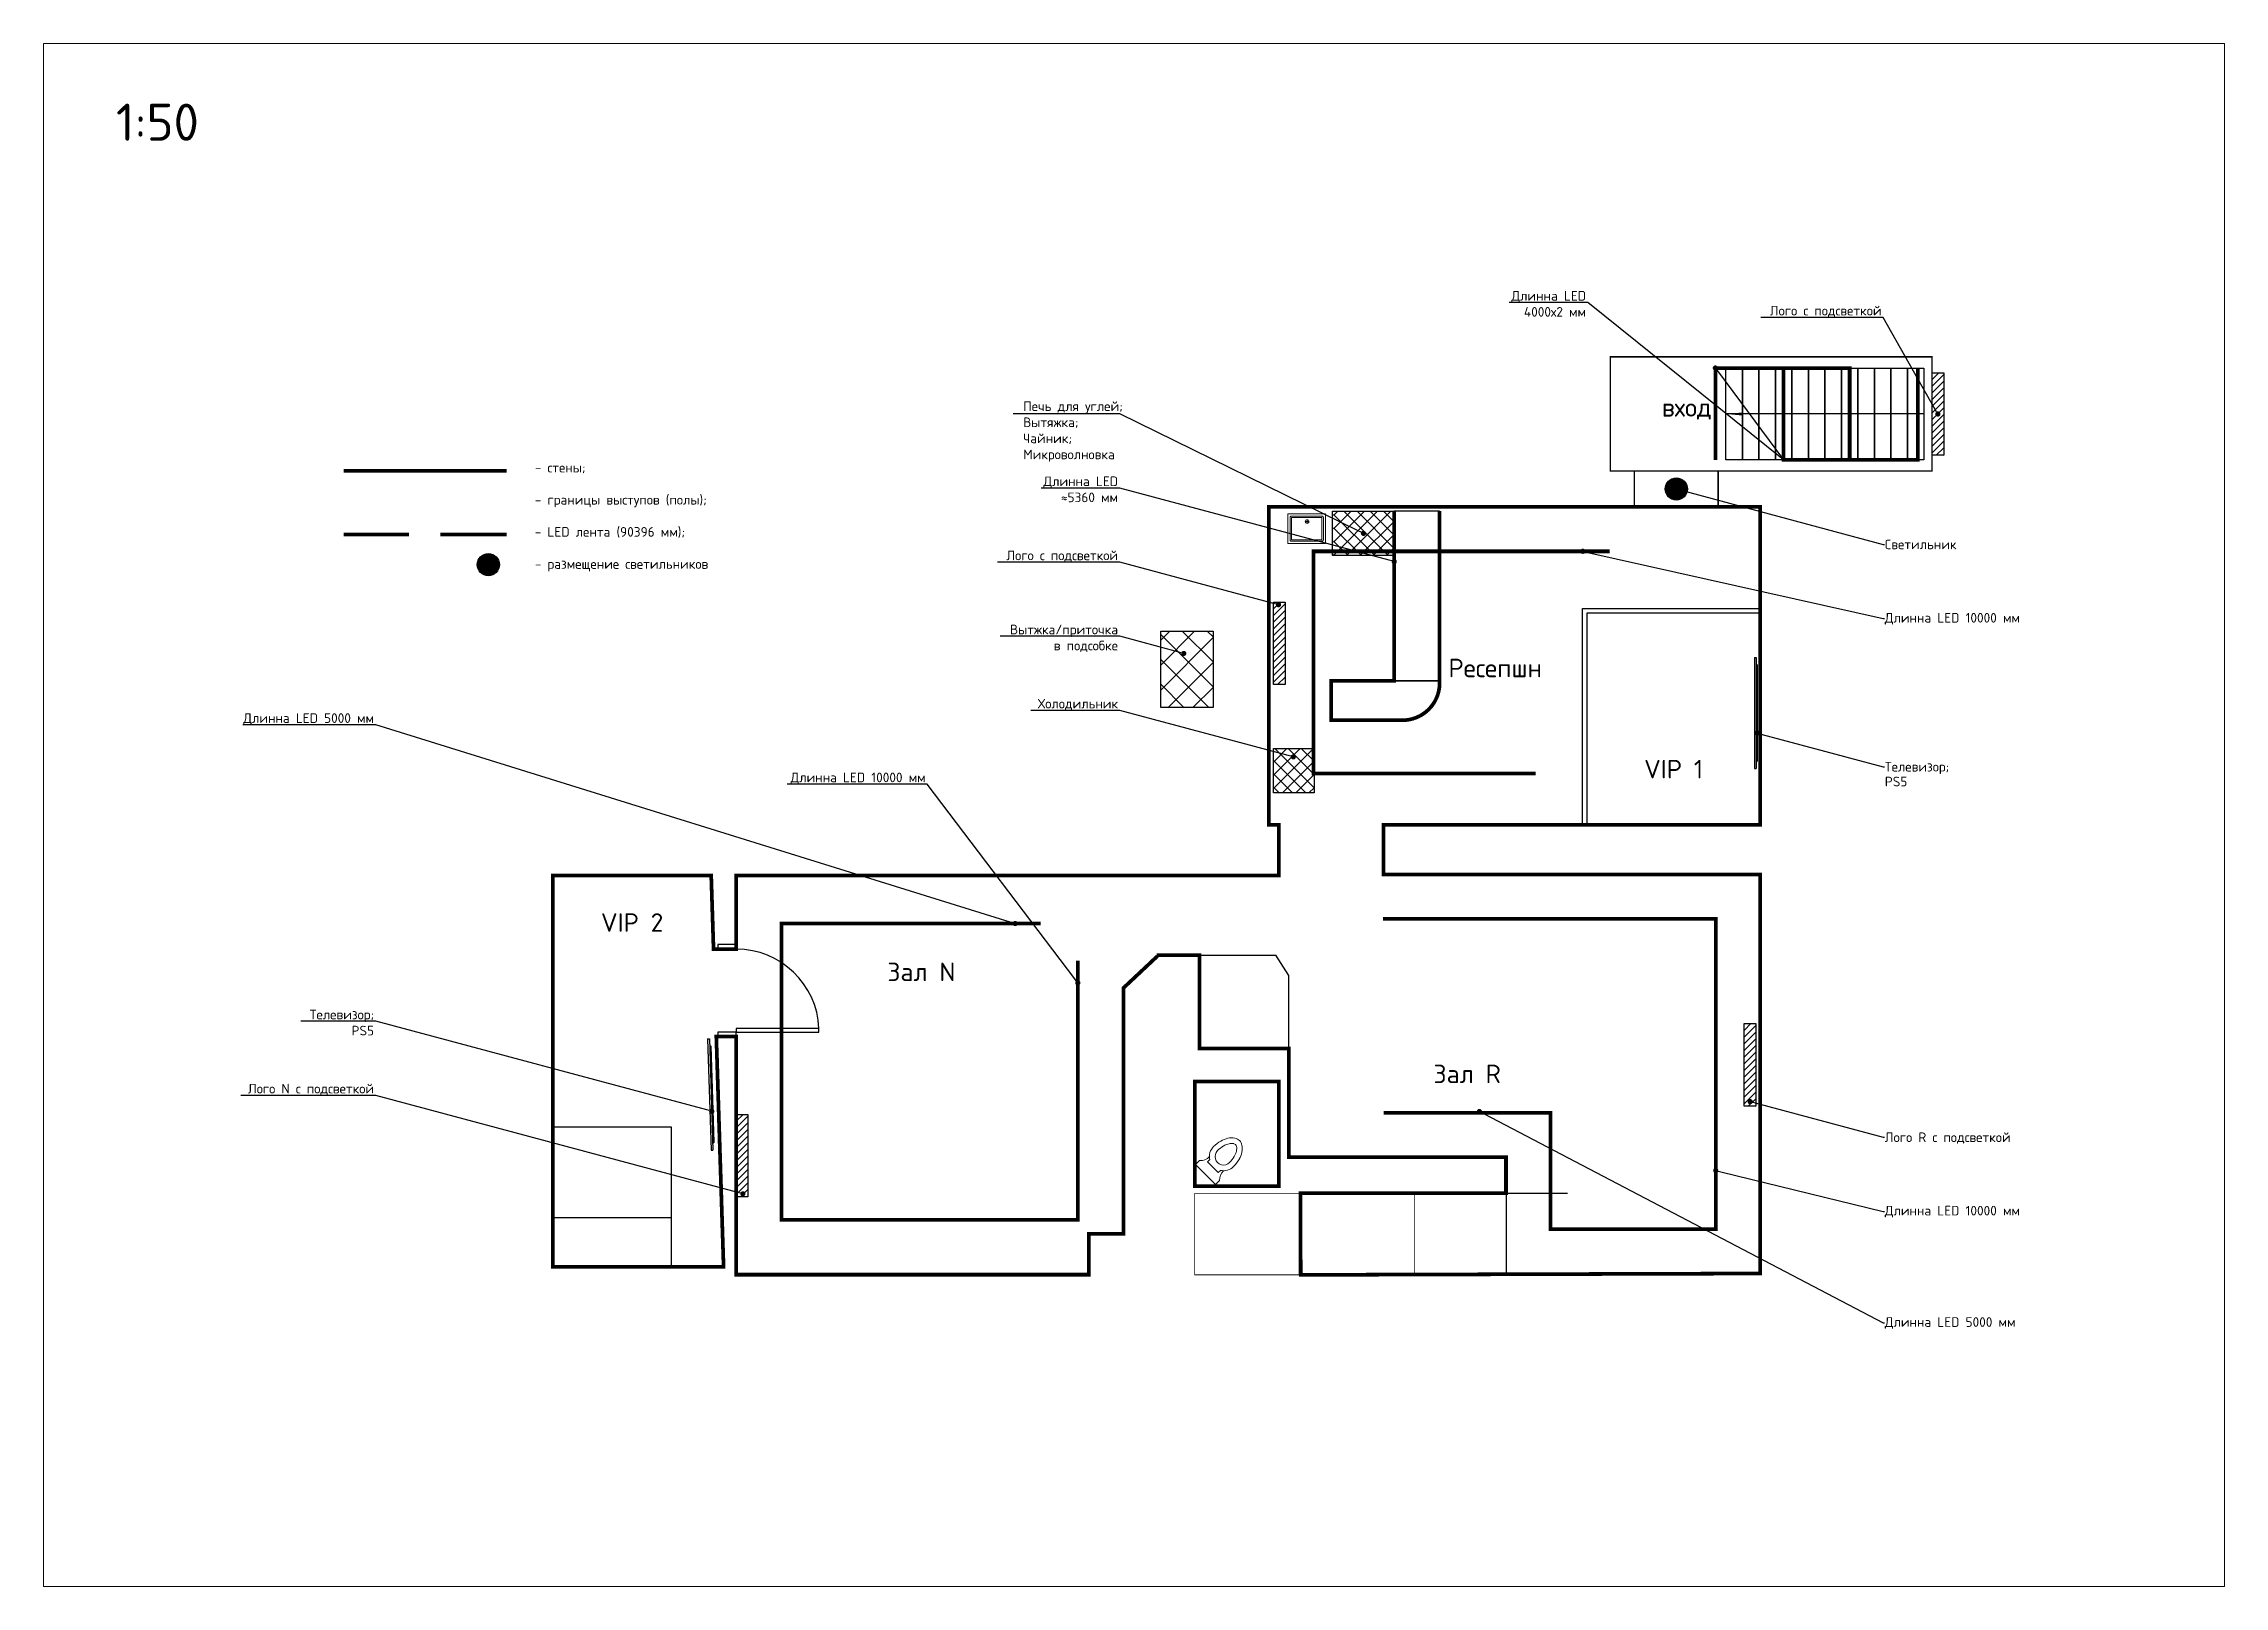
# Paper-space layout 'Свет' of a CAD drawing. Header units: metres, sheet in millimetres. Extents: x 0 to 588, y 0 to 416.
# The model-space entities are those that its viewports show. They can reach past a viewport. Long polylines and large blocks are cut down to what shows.
import ezdxf
from ezdxf import colors
from ezdxf.entities.mleader import LeaderData, LeaderLine
from ezdxf.math import Vec2, Vec3

# ---------------------------------------------------------------- set-up
doc = ezdxf.new("R2010")
doc.units = ezdxf.units.M
doc.linetypes.add('HIDDEN', pattern=[0.375, 0.25, -0.125])
doc.layers.add('RV_Свет', color=7, linetype='Continuous')
doc.layers.add('Стены', color=252, linetype='Continuous')
doc.layers.add('WC', color=170, linetype='Continuous', lineweight=9)
doc.styles.add('Роман', font='isocpeur.ttf', dxfattribs={"height": 100})
pattern_1 = [(45, (-110096.05, 21652.62), (-89.80256, 89.80256), []), (135, (-110096.05, 21652.62), (-89.80256, -89.80256), [])]

# ---------------------------------------------------------------- blocks, each defined once
blk = doc.blocks.new('K100')
at = {"color": 0}
for p, q in [((-9, 90), (-9, 0)), ((-5, 90), (-9, 90)), ((-5, 0), (-5, 90)), ((-9, 0), (-5, 0))]:
    blk.add_line(p, q, dxfattribs=at)
for points in [[(-95, -20), (-95, 0), (-100, 0), (-100, -20)], [(0, -20), (0, 0), (-5, 0), (-5, -20)]]:
    blk.add_lwpolyline(points, close=True, dxfattribs=at)
blk.add_arc((-5, 0), 90.1, 92.5448, 180, dxfattribs=at)
blk = doc.blocks.new('Экран')
at = {"color": 0}
for p, q in [((-39, 750), (-14, 750)), ((-39, 750), (-39, -750)), ((-14, 750), (-14, -750)), ((-14, 664), (0, 651)), ((0, 651), (0, -651)), ((-39, -750), (-14, -750)), ((-14, -664), (0, -651))]:
    blk.add_line(p, q, dxfattribs=at)
blk = doc.blocks.new('UniTAZZ_1')
for p, q in [((-190, -76), (-190, 0)), ((190, 0), (-190, 0)), ((190, 0), (190, -76)), ((-102, -140), (-102, -182)), ((-102, -140), (102, -140)), ((102, -140), (102, -182))]:
    blk.add_line(p, q)
at = {"extrusion": (0, 0, -1)}
for centre, major_axis, start_param, end_param in [((-307, -203), (122, 122), -0.043451, 0.814408), ((0, -343), (-135, 135), 5.497787, 6.506047), ((0, -343), (-80.8, 80.8), 5.497787, 8.63938), ((0, -343), (135, 135), -0.222862, 0.785398), ((307, -203), (-122, 122), 5.468777, 6.326636), ((296, -343), (344, 344), 3.673669, 3.92699), ((150, -381), (-237, 237), 4.939188, 5.244466), ((58, -438), (160, 160), 2.941475, 3.368391), ((296, -343), (-290, 290), 5.244466, 5.497787), ((150, -381), (183, 183), 3.368391, 3.673669), ((58, -438), (107, 107), 2.941475, 3.368391), ((0, -525), (-32.7, 32.7), 3.926991, 4.51227), ((0, -525), (32.7, 32.7), 1.770915, 2.356194), ((-58, -438), (-107, 107), 2.914794, 3.34171), ((-58, -438), (-160, 160), 2.914794, 3.34171), ((-150, -381), (-183, 183), 2.609516, 2.914794), ((-296, -343), (290, 290), 0.785399, 1.038719), ((-150, -381), (237, 237), 1.03872, 1.343998), ((-296, -343), (344, 344), 0.785399, 1.03872), ((0, -525), (-86.5, 86.5), 3.926992, 4.512271), ((0, -525), (86.5, 86.5), 1.770915, 2.356194)]:
    blk.add_ellipse(centre, major_axis=major_axis, ratio=1, start_param=start_param, end_param=end_param, dxfattribs=at)
blk = doc.blocks.new('Mojka_2')
for p, q in [((175, -105), (225, -105)), ((200, -80), (200, -130))]:
    blk.add_line(p, q)
for points in [[(450, 0), (450, -400), (-60, -400), (-60, 0)], [(400, -50), (400, -350), (-10, -350), (-10, -50)]]:
    blk.add_lwpolyline(points, close=True)
blk.add_lwpolyline([(400, -370), (-10, -370, -0.414214), (-30, -350), (-30, -50, -0.414214), (-10, -30), (400, -30, -0.414214), (420, -50), (420, -350, -0.414214)], format="xyb", close=True)
blk.add_circle((200, -105), 25)
blk = doc.blocks.new('_Dot')
at = {"color": 0, "linetype": 'ByBlock', "lineweight": -2}
blk.add_line((-0.5, 0), (-1, 0), dxfattribs=at)
at = {"color": 0, "linetype": 'ByBlock', "const_width": 0.5}
blk.add_lwpolyline([(-0.25, 0, 1), (0.25, 0, 1)], format="xyb", close=True, dxfattribs=at)

msp = doc.modelspace()

# ---------------------------------------------------------------- hatches: boundary and pattern name
at = {"true_color": 0x93278f}
h = msp.add_hatch(dxfattribs=at)
h.set_pattern_fill('ANSI31', color=217, scale=20)
h.set_pattern_definition([(45, (-101208.67, 24746.73), (-44.90128, 44.90128), [])])
h.paths.add_polyline_path([(21159.9602, 14951.306), (21001.8823, 14951.306), (21001.8823, 13837.2786), (21159.9602, 13837.2786)])
at = {"true_color": 0xfecc66}
h = msp.add_hatch(color=31, dxfattribs=at)
h.dxf.hatch_style = 1
h.paths.add_polyline_path([(17400.8034, 13382.6209, 1), (17700.8034, 13382.6209, 1)])
h = msp.add_hatch()
h.set_pattern_fill('ANSI37', color=256, scale=40)
h.set_pattern_definition(pattern_1)
h.paths.add_polyline_path([(13745.4443, 13081.153), (12926.6736, 13081.153), (12926.6736, 12483.0116), (13745.4443, 12483.0116)])
h.paths.add_polyline_path([(13345.3066, 12775.2242, -1), (13314.0919, 12791.0558, -1)], flags=16)
at = {"true_color": 0x93278f}
h = msp.add_hatch(dxfattribs=at)
h.set_pattern_fill('ANSI31', color=217, scale=20)
h.set_pattern_definition([(45, (-110096.046, 21652.62), (-44.90128, 44.90128), [])])
h.paths.add_polyline_path([(12272.5832, 11857.1976), (12114.5054, 11857.1976), (12114.5054, 10743.1702), (12272.5832, 10743.1702)])
h = msp.add_hatch()
h.set_pattern_fill('ANSI37', color=256, scale=75)
h.set_pattern_definition([(45, (-110096.05, 21652.62), (-168.3798, 168.3798), []), (135, (-110096.05, 21652.62), (-168.3798, -168.3798), [])])
h.paths.add_polyline_path([(11302.2268, 11465.0763), (10594.0203, 11465.0763), (10594.0203, 10432.307), (11302.2268, 10432.307)])
h = msp.add_hatch()
h.set_pattern_fill('ANSI37', color=256, scale=40)
h.set_pattern_definition(pattern_1)
h.paths.add_polyline_path([(12663.6305, 9881.2524), (12114.5054, 9881.2524), (12114.5054, 9280.9956), (12663.6305, 9280.9956)])
h.paths.add_polyline_path([(12372.3401, 9586.2648, -1), (12405.7958, 9575.9831, -1)], flags=16)
h = msp.add_hatch(dxfattribs=at)
h.set_pattern_fill('ANSI31', color=217, scale=20)
h.set_pattern_definition([(45, (-103745.123, 15963.59), (-44.90128, 44.90128), [])])
h.paths.add_polyline_path([(18623.5054, 6168.1667), (18465.4276, 6168.1667), (18465.4276, 5054.1394), (18623.5054, 5054.1394)])
h = msp.add_hatch(dxfattribs=at)
h.set_pattern_fill('ANSI31', color=217, scale=20)
h.set_pattern_definition([(45, (-117344.046, 14739.01), (-44.90128, 44.90128), [])])
h.paths.add_polyline_path([(5024.5832, 4943.5891), (4866.5054, 4943.5891), (4866.5054, 3829.5617), (5024.5832, 3829.5617)])

# ---------------------------------------------------------------- linework, layer by layer
at = {"color": 254, "linetype": 'HIDDEN', "ltscale": 500, "const_width": 20}
for points in [[(16661.8989, 13624.0888), (21001.8823, 13624.0888), (21001.8823, 15164.4958), (16661.8989, 15164.4958)], [(16985.8487, 13624.0888), (18115.758, 13624.0888), (18115.758, 13141.153), (16985.8487, 13141.153)]]:
    msp.add_lwpolyline(points, close=True, dxfattribs=at)
at = {"color": 254}
for points in [[(18219.5968, 15014.4958), (18442.4206, 15014.4958), (18442.4206, 13774.0888), (18219.5968, 13774.0888)], [(18442.4206, 15014.4958), (18665.2443, 15014.4958), (18665.2443, 13774.0888), (18442.4206, 13774.0888)], [(18665.2443, 15014.4958), (18888.0681, 15014.4958), (18888.0681, 13774.0888), (18665.2443, 13774.0888)], [(18888.0681, 15014.4958), (19110.8918, 15014.4958), (19110.8918, 13774.0888), (18888.0681, 13774.0888)], [(19110.8918, 15014.4958), (19333.7156, 15014.4958), (19333.7156, 13774.0888), (19110.8918, 13774.0888)], [(19333.7156, 15014.4958), (19556.5393, 15014.4958), (19556.5393, 13774.0888), (19333.7156, 13774.0888)], [(19556.5393, 15014.4958), (19779.3631, 15014.4958), (19779.3631, 13774.0888), (19556.5393, 13774.0888)], [(19779.3631, 15014.4958), (20002.1868, 15014.4958), (20002.1868, 13774.0888), (19779.3631, 13774.0888)], [(20002.1868, 15014.4958), (20225.0106, 15014.4958), (20225.0106, 13774.0888), (20002.1868, 13774.0888)], [(20225.0106, 15014.4958), (20447.8343, 15014.4958), (20447.8343, 13774.0888), (20225.0106, 13774.0888)], [(20447.8343, 15014.4958), (20670.6581, 15014.4958), (20670.6581, 13774.0888), (20447.8343, 13774.0888)], [(20670.6581, 15014.4958), (20893.4818, 15014.4958), (20893.4818, 13774.0888), (20670.6581, 13774.0888)]]:
    msp.add_lwpolyline(points, close=True, dxfattribs=at)
for points in [[(21001.8823, 14951.306), (21159.9602, 14951.306), (21159.9602, 13837.2786), (21001.8823, 13837.2786)], [(12913.9543, 13083.2684), (13745.4443, 13083.2684), (13745.4443, 12483.0116), (12913.9543, 12483.0116)], [(14356.9865, 13083.2684), (13745.4443, 13083.2684), (13745.4443, 10793.625), (14356.9865, 10793.625)], [(12114.5054, 11857.1976), (12272.5832, 11857.1976), (12272.5832, 10743.1702), (12114.5054, 10743.1702)], [(11302.2268, 10432.307), (10594.0203, 10432.307), (10594.0203, 11465.0763), (11302.2268, 11465.0763)], [(12114.5054, 9881.2524), (12663.6305, 9881.2524), (12663.6305, 9280.9956), (12114.5054, 9280.9956)], [(18465.4276, 6168.1667), (18623.5054, 6168.1667), (18623.5054, 5054.1394), (18465.4276, 5054.1394)], [(4866.5054, 4943.5891), (5024.5832, 4943.5891), (5024.5832, 3829.5617), (4866.5054, 3829.5617)]]:
    msp.add_lwpolyline(points, close=True)
at = {"flags": 128}
msp.add_lwpolyline([(18219.5968, 14394.2923, 0, 40, 0), (18442.4206, 14394.2923, 0, 0, 0)], format="xyseb", dxfattribs=at)
for points in [[(20893.4818, 14394.2923), (18219.5968, 14394.2923)], [(17550.8034, 13382.6209), (17580.8034, 13382.6209)], [(11117.5054, 7093.153), (12147.7408, 7093.153)], [(12323.5054, 6818.5913), (12147.7408, 7093.153)], [(12323.5054, 5833.153), (12323.5054, 6818.5913)]]:
    msp.add_lwpolyline(points, dxfattribs=at)
msp.add_lwpolyline([(14356.9865, 10793.625), (12895.7617, 10793.625), (12895.7617, 10261.6441), (13856.9865, 10261.6441, 0.4142135624), (14356.9865, 10761.6441)], format="xyb", close=True)
at = {"color": 252, "true_color": 0x939598, "flags": 128}
for points in [[(3993.4112, 2887.4423), (3993.4112, 4769.4423), (2393.4112, 4769.4423)], [(15253.5054, 3879.153), (15256.2004, 2777.6102)], [(15253.5054, 3879.153), (16082.5054, 3879.153)], [(2393.4112, 3552.4423), (3993.4112, 3552.4423)]]:
    msp.add_lwpolyline(points, dxfattribs=at)
msp.add_circle((17550.8034, 13382.6209), 150)
at = {"layer": 'RV_Свет', "color": 30, "true_color": 0xf26722, "const_width": 50, "flags": 128}
for points in [[(18078.3561, 13774.0888), (18078.3561, 15014.4958), (19890.775, 15014.4958), (19890.775, 13774.0888)], [(20811.8989, 15014.4958), (20811.8989, 13774.0888), (18999.48, 13774.0888), (18999.48, 15014.4958)], [(8976.0054, 7518.4423), (5476.0054, 7518.4423), (5476.0054, 3518.4423), (9476.0054, 3518.4423), (9476.0054, 7018.4423)]]:
    msp.add_lwpolyline(points, dxfattribs=at)
msp.add_lwpolyline([(14356.9865, 13083.2684), (14356.9865, 10793.625, -0.4316473677), (13856.9865, 10261.6441), (12895.7617, 10261.6441), (12895.7617, 10793.625), (13745.4443, 10793.625), (13745.4443, 13083.2684)], format="xyb", dxfattribs=at)
at = {"layer": 'RV_Свет', "color": 60, "const_width": 50, "flags": 128}
for points in [[(16654.5054, 12541.153), (12654.5054, 12541.153), (12654.5054, 9541.153), (15654.5054, 9541.153)], [(8976.0054, 7518.4423), (5476.0054, 7518.4423), (5476.0054, 6018.4423)], [(13602.7259, 4965.153), (15853.5054, 4965.153), (15853.5054, 3392.7921), (17033.7705, 3392.7921)]]:
    msp.add_lwpolyline(points, dxfattribs=at)
at = {"layer": 'RV_Свет', "color": 62, "const_width": 50, "flags": 128}
for points in [[(13592.0661, 7582.153), (18083.5054, 7581.4349), (18083.7705, 3392.7921), (17033.7705, 3392.7921)], [(5476.0054, 6018.4423), (5476.0054, 3518.4423), (7976.0054, 3518.4423), (9476.0054, 3518.4423), (9476.0054, 7018.4423)]]:
    msp.add_lwpolyline(points, dxfattribs=at)
at = {"layer": 'Стены', "color": 250, "flags": 128}
msp.add_lwpolyline([(10539.5054, 7093.153, 50, 50, 0), (11117.5054, 7093.153, 50, 50, 0), (11117.5054, 5833.153, 50, 50, 0), (12323.5054, 5833.153, 50, 50, 0), (12323.5054, 4365.153, 50, 50, 0), (15253.5054, 4365.153, 50, 50, 0), (15253.5054, 3879.153, 50, 50, 0), (12480.5054, 3879.153, 50, 50, 0), (12483.2004, 2777.6102, 50, 50, 0), (18683.5054, 2796.153, 50, 50, 0), (18683.5054, 8182.153, 50, 50, 0), (13601.5054, 8182.153, 50, 50, 0), (13601.5054, 8852.153, 50, 50, 0), (18683.5054, 8852.153, 50, 50, 0), (18683.5054, 13141.153, 50, 50, 0), (12054.5054, 13141.153, 50, 50, 0), (12054.5054, 8852.153, 50, 50, 0), (12186.5054, 8852.153, 50, 50, 0), (12186.5054, 8166.4423, 50, 50, 0), (4866.5054, 8166.4423, 50, 50, 0), (4866.5054, 7172.9693, 50, 50, 0), (4560.8395, 7172.9693, 50, 50, 0), (4529.4112, 8166.4423, 50, 50, 0), (2393.4112, 8166.4423, 50, 50, 0), (2393.4112, 2887.4423, 50, 50, 0), (4696.4112, 2887.4423, 50, 50, 0), (4598.1768, 5992.7085, 50, 50, 0), (4866.5054, 5992.7085, 50, 50, 0), (4866.5054, 2780.4423, 50, 50, 0), (9625.5054, 2780.4423, 50, 50, 0), (9625.5054, 3330.4423, 50, 50, 0), (10091.5054, 3330.4423, 50, 50, 0), (10091.5054, 6648.4423, 50, 50, 0), (10548.7668, 7077.4423, 0, 0, 0)], format="xyseb", dxfattribs=at)
at = {"layer": 'Стены', "flags": 128}
for points in [[(16287.5054, 8852.153), (16287.5054, 11771.153), (18683.5054, 11771.153)], [(16347.5054, 8852.153), (16347.5054, 11711.153), (18683.5054, 11711.153)]]:
    msp.add_lwpolyline(points, dxfattribs=at)
at = {"layer": 'Стены', "color": 250, "flags": 128}
for points, const_width in [([(11053.6006, 5388.4873), (12189.9802, 5388.4873), (12189.9802, 3975.2528), (11053.6006, 3975.2528)], 50), ([(11053.6006, 3879.153), (14016.1161, 3879.153), (14016.1921, 2777.765), (11053.6765, 2777.765)], 10)]:
    msp.add_lwpolyline(points, close=True, dxfattribs=dict(at, const_width=const_width))

# ---------------------------------------------------------------- block references
at = {"color": 0}
msp.add_blockref('Экран', (18644.031, 10358.8787), dxfattribs=at)
at = {"color": 18, "true_color": 0x000000, "xscale": 12.41218953196922, "yscale": 12.41218953196922, "zscale": 12.41218953196922, "rotation": 270}
msp.add_blockref('K100', (4866.5054, 5992.7085), dxfattribs=at)
at = {"color": 0, "rotation": 1.811935064822013}
msp.add_blockref('Экран', (4543.8612, 5212.7863), dxfattribs=at)
at = {"layer": 'WC'}
msp.add_blockref('Mojka_2', (12369.4563, 13046.9267), dxfattribs=at)
at = {"layer": 'WC', "color": 250, "rotation": 135}
msp.add_blockref('UniTAZZ_1', (11200.1689, 4131.5163), dxfattribs=at)

# ---------------------------------------------------------------- texts
at = {"color": 30, "true_color": 0xf26722, "char_height": 250, "attachment_point": 5, "style": 'Роман'}
for s, insert in [('вход', (17691.6326, 14463.8001)), ('Ресепшн', (15107.0895, 10966.653)), ('VIP 1', (17515.5054, 9602.3409)), ('VIP 2', (3462.3452, 7532.4713)), ('Зал N', (7365.1684, 6866.5332)), ('Зал R', (14730.1316, 5489.9927))]:
    msp.add_mtext_dynamic_manual_height_columns(s, width=1286.125012, gutter_width=650, heights=[0], dxfattribs=dict(at, insert=insert))

# ---------------------------------------------------------------- leaders
at = {"color": 152}
ml = msp.add_multileader_mtext('Standard', dxfattribs=at)
ml.set_content('Лого с подсветкой', color=152, style='Роман')
ml.set_leader_properties()
ml.set_arrow_properties(name='DOT')
ml.build(insert=Vec2(0, 0))
ml.multileader.update_dxf_attribs({"text_right_attachment_type": 6, "dogleg_length": 20, "arrow_head_size": 70})
ctx = ml.context
ctx.base_point, ctx.char_height, ctx.arrow_head_size, ctx.plane_origin = Vec3(18810.5686, 15788.2325), 130, 70, Vec3(21001.8823, 14302.9207)
ctx.right_attachment, ctx.text_align_type = 6, 2
notes = []
notes.append((ctx, [(1, (1, 1, 0), (20342.5686, 15697.2818), (-1, 0), 20, [(0, [(21080.9212, 14394.2923)], 0, [])])]))
ctx.mtext.insert, ctx.mtext.alignment, ctx.mtext.flow_direction = Vec3(20320.5686, 15853.2818), 3, 5
ml = msp.add_multileader_mtext('Standard', dxfattribs=at)
ml.set_content('Печь для углей;\\PВытяжка;\\PЧайник;\\PМикроволновка', color=152, style='Роман')
ml.set_leader_properties()
ml.set_arrow_properties(name='DOT')
ml.build(insert=Vec2(0, 0))
ml.multileader.update_dxf_attribs({"text_right_attachment_type": 6, "dogleg_length": 20, "arrow_head_size": 70})
ctx = ml.context
ctx.base_point, ctx.char_height, ctx.arrow_head_size, ctx.plane_origin = Vec3(8736.6404, 14479.329), 130, 70, Vec3(13250.6603, 12691.7684)
ctx.right_attachment = 6
notes.append((ctx, [(1, (1, 1, 0), (10041.1404, 14394.829), (-1, 0), 20, [(0, [(13329.6993, 12783.14)], 0, [])])]))
ctx.mtext.insert, ctx.mtext.width, ctx.mtext.defined_height, ctx.mtext.flow_direction = Vec3(8738.6404, 14563.829), 1477.886086, 992.6007, 5
ml = msp.add_multileader_mtext('Standard', dxfattribs=at)
ml.set_content('Лого с подсветкой', color=152, style='Роман')
ml.set_leader_properties()
ml.set_arrow_properties(name='DOT')
ml.build(insert=Vec2(0, 0))
ml.multileader.update_dxf_attribs({"text_right_attachment_type": 6, "dogleg_length": 20, "arrow_head_size": 70})
ctx = ml.context
ctx.base_point, ctx.char_height, ctx.arrow_head_size, ctx.plane_origin = Vec3(8509.1404, 12485.7798), 130, 70, Vec3(12114.5054, 11208.8123)
ctx.right_attachment, ctx.text_align_type = 6, 2
notes.append((ctx, [(1, (1, 1, 0), (10041.1404, 12394.829), (-1, 0), 20, [(0, [(12184.7159, 11820.4597)], 0, [])])]))
ctx.mtext.insert, ctx.mtext.alignment, ctx.mtext.flow_direction = Vec3(10019.1404, 12550.829), 3, 5
ml = msp.add_multileader_mtext('Standard', dxfattribs=at)
ml.set_content('Вытжка/приточка\\Pв подсобке', color=152, style='Роман')
ml.set_leader_properties()
ml.set_arrow_properties(name='DOT')
ml.build(insert=Vec2(0, 0))
ml.multileader.update_dxf_attribs({"text_right_attachment_type": 6, "dogleg_length": 20, "arrow_head_size": 70})
ctx = ml.context
ctx.base_point, ctx.char_height, ctx.arrow_head_size, ctx.plane_origin = Vec3(8548.1404, 11485.7798), 130, 70, Vec3(12451.2115, 11327.9518)
ctx.right_attachment, ctx.text_align_type = 6, 2
notes.append((ctx, [(1, (1, 1, 0), (10041.1404, 11394.829), (-1, 0), 20, [(0, [(10906.0187, 11163.0856)], 0, [])])]))
ctx.mtext.insert, ctx.mtext.alignment, ctx.mtext.flow_direction = Vec3(10019.1404, 11550.829), 3, 5
ml = msp.add_multileader_mtext('Standard', dxfattribs=at)
ml.set_content('Холодильник', color=152, style='Роман')
ml.set_leader_properties()
ml.set_arrow_properties(name='DOT')
ml.build(insert=Vec2(0, 0))
ml.multileader.update_dxf_attribs({"text_right_attachment_type": 6, "dogleg_length": 20, "arrow_head_size": 70})
ctx = ml.context
ctx.base_point, ctx.char_height, ctx.arrow_head_size, ctx.plane_origin = Vec3(9016.1404, 10485.829), 130, 70, Vec3(12451.2115, 9489.7523)
ctx.right_attachment, ctx.text_align_type = 6, 2
notes.append((ctx, [(1, (1, 1, 0), (10041.1404, 10394.829), (-1, 0), 20, [(0, [(12383.1788, 9767.2817)], 0, [])])]))
ctx.mtext.insert, ctx.mtext.alignment, ctx.mtext.flow_direction = Vec3(10019.1404, 10550.829), 3, 5
ml = msp.add_multileader_mtext('Standard', dxfattribs=at)
ml.set_content('Телевизор;\\PPS5', color=152, style='Роман')
ml.set_leader_properties()
ml.set_arrow_properties(name='DOT')
ml.build(insert=Vec2(0, 0))
ml.multileader.update_dxf_attribs({"text_right_attachment_type": 6, "dogleg_length": 20, "arrow_head_size": 70})
ctx = ml.context
ctx.base_point, ctx.char_height, ctx.arrow_head_size, ctx.plane_origin = Vec3(20362.5686, 9634.5697), 130, 70, Vec3(17520.5255, 8914.691)
ctx.right_attachment = 6
notes.append((ctx, [(0, (1, 1, 0), (20342.5686, 9634.5697), (1, 0), 20, [(0, [(18644.031, 10089.6914)], 0, [])])]))
ctx.mtext.insert, ctx.mtext.line_spacing_factor, ctx.mtext.flow_direction = Vec3(20364.5686, 9699.5697), 0.923077, 5
ml = msp.add_multileader_mtext('Standard', dxfattribs=at)
ml.set_content('Телевизор;\\PPS5', color=152, style='Роман')
ml.set_leader_properties()
ml.set_arrow_properties(name='DOT')
ml.build(insert=Vec2(0, 0))
ml.multileader.update_dxf_attribs({"text_right_attachment_type": 6, "dogleg_length": 20, "arrow_head_size": 70})
ctx = ml.context
ctx.base_point, ctx.char_height, ctx.arrow_head_size, ctx.plane_origin = Vec3(-866.64, 6290.5692), 130, 70, Vec3(4486.4196, 5141.9021)
ctx.right_attachment, ctx.text_align_type = 6, 2
notes.append((ctx, [(1, (1, 1, 0), (2.36, 6199.5692), (-1, 0), 20, [(0, [(4536.5974, 4984.6239)], 0, [])])]))
ctx.mtext.insert, ctx.mtext.alignment, ctx.mtext.flow_direction = Vec3(-19.64, 6355.5692), 3, 5
ml = msp.add_multileader_mtext('Standard', dxfattribs=at)
ml.set_content('Лого N с подсветкой', color=152, style='Роман')
ml.set_leader_properties()
ml.set_arrow_properties(name='DOT')
ml.build(insert=Vec2(0, 0))
ml.multileader.update_dxf_attribs({"text_right_attachment_type": 6, "dogleg_length": 20, "arrow_head_size": 70})
ctx = ml.context
ctx.base_point, ctx.char_height, ctx.arrow_head_size, ctx.plane_origin = Vec3(-1711.64, 5290.5199), 130, 70, Vec3(4866.5054, 4295.2038)
ctx.right_attachment, ctx.text_align_type = 6, 2
notes.append((ctx, [(1, (1, 1, 0), (2.36, 5199.5692), (-1, 0), 20, [(0, [(4956.9156, 3872)], 0, [])])]))
ctx.mtext.insert, ctx.mtext.alignment, ctx.mtext.flow_direction = Vec3(-19.64, 5355.5692), 3, 5
ml = msp.add_multileader_mtext('Standard', dxfattribs=at)
ml.set_content('Лого R с подсветкой', color=152, style='Роман')
ml.set_leader_properties()
ml.set_arrow_properties(name='DOT')
ml.build(insert=Vec2(0, 0))
ml.multileader.update_dxf_attribs({"text_right_attachment_type": 6, "dogleg_length": 20, "arrow_head_size": 70})
ctx = ml.context
ctx.base_point, ctx.char_height, ctx.arrow_head_size, ctx.plane_origin = Vec3(20362.5686, 4634.5697), 130, 70, Vec3(18465.4276, 5519.7814)
ctx.right_attachment = 6
notes.append((ctx, [(0, (1, 1, 0), (20342.5686, 4634.5697), (1, 0), 20, [(0, [(18548.5446, 5115.2769)], 0, [])])]))
ctx.mtext.insert, ctx.mtext.line_spacing_factor, ctx.mtext.flow_direction = Vec3(20364.5686, 4699.6189), 0.923077, 5
at = {"layer": 'RV_Свет', "color": 30, "true_color": 0xf26722}
ml = msp.add_multileader_mtext('Standard', dxfattribs=at)
ml.set_content('Длинна LED\\P4000х2 мм', color=(242, 103, 34), style='Роман')
ml.set_leader_properties()
ml.set_arrow_properties(name='DOT')
ml.build(insert=Vec2(0, 0))
ml.multileader.update_dxf_attribs({"text_right_attachment_type": 6, "dogleg_length": 20, "arrow_head_size": 70})
ctx = ml.context
ctx.base_point, ctx.char_height, ctx.arrow_head_size, ctx.plane_origin = Vec3(15408.7939, 15989.0022), 130, 70, Vec3(16957.8582, 15027.0337)
ctx.right_attachment, ctx.text_align_type = 6, 2
notes.append((ctx, [(1, (1, 1, 0), (16355.7939, 15898.0022), (-1, 0), 20, [(1, [(18078.3561, 15014.4958), (18999.48, 13774.0888)], 0, [])])]))
ctx.mtext.insert, ctx.mtext.alignment, ctx.mtext.flow_direction = Vec3(16333.7939, 16054.0022), 3, 5
ml = msp.add_multileader_mtext('Standard', dxfattribs=at)
ml.set_content('Длинна LED\\P≈5360 мм', color=(242, 103, 34), style='Роман')
ml.set_leader_properties()
ml.set_arrow_properties(name='DOT')
ml.build(insert=Vec2(0, 0))
ml.multileader.update_dxf_attribs({"text_right_attachment_type": 6, "dogleg_length": 20, "arrow_head_size": 70})
ctx = ml.context
ctx.base_point, ctx.char_height, ctx.arrow_head_size, ctx.plane_origin = Vec3(9094.1404, 13485.829), 130, 70, Vec3(13770.3149, 12003.5261)
ctx.right_attachment, ctx.text_align_type = 6, 2
notes.append((ctx, [(1, (1, 1, 0), (10041.1404, 13394.829), (-1, 0), 20, [(0, [(13745.4443, 12402.2638)], 0, [])])]))
ctx.mtext.insert, ctx.mtext.alignment, ctx.mtext.flow_direction = Vec3(10019.1404, 13550.829), 3, 5
ml = msp.add_multileader_mtext('Standard', dxfattribs=at)
ml.set_content('Светильник', color=(242, 103, 34), style='Роман')
ml.set_leader_properties()
ml.set_arrow_properties(name='DOT')
ml.build(insert=Vec2(0, 0))
ml.multileader.update_dxf_attribs({"text_right_attachment_type": 6, "dogleg_length": 20, "arrow_head_size": 70})
ctx = ml.context
ctx.base_point, ctx.char_height, ctx.arrow_head_size, ctx.plane_origin = Vec3(20362.5686, 12634.5697), 130, 70, Vec3(17394.4446, 13395.1588)
ctx.right_attachment = 6
notes.append((ctx, [(0, (1, 1, 0), (20342.5686, 12634.5697), (1, 0), 20, [(0, [(17550.8034, 13382.6209)], 0, [])])]))
ctx.mtext.insert, ctx.mtext.line_spacing_factor, ctx.mtext.flow_direction = Vec3(20364.5686, 12699.5697), 0.923077, 5
at = {"layer": 'RV_Свет', "color": 60}
ml = msp.add_multileader_mtext('Standard', dxfattribs=at)
ml.set_content('Длинна LED 10000 мм', color=60, style='Роман')
ml.set_leader_properties()
ml.set_arrow_properties(name='DOT')
ml.build(insert=Vec2(0, 0))
ml.multileader.update_dxf_attribs({"text_right_attachment_type": 6, "dogleg_length": 20, "arrow_head_size": 70})
ctx = ml.context
ctx.base_point, ctx.char_height, ctx.arrow_head_size, ctx.plane_origin = Vec3(20362.5686, 11634.5697), 130, 70, Vec3(16073.9885, 13093.691)
ctx.right_attachment = 6
notes.append((ctx, [(0, (1, 1, 0), (20342.5686, 11634.5697), (1, 0), 20, [(0, [(16289.7617, 12541.153)], 0, [])])]))
ctx.mtext.insert, ctx.mtext.line_spacing_factor, ctx.mtext.flow_direction = Vec3(20364.5686, 11709.3197), 0.923077, 5
ml = msp.add_multileader_mtext('Standard', dxfattribs=at)
ml.set_content('Длинна LED 5000 мм', color=60, style='Роман')
ml.set_leader_properties()
ml.set_arrow_properties(name='DOT')
ml.build(insert=Vec2(0, 0))
ml.multileader.update_dxf_attribs({"text_right_attachment_type": 6, "dogleg_length": 20, "arrow_head_size": 70})
ctx = ml.context
ctx.base_point, ctx.char_height, ctx.arrow_head_size, ctx.plane_origin = Vec3(-1672.64, 10280.8192), 130, 70, Vec3(6980.3227, 8118.9802)
ctx.right_attachment, ctx.text_align_type = 6, 2
notes.append((ctx, [(1, (1, 1, 0), (2.36, 10199.5692), (-1, 0), 20, [(0, [(8631.104, 7518.4423)], 0, [])])]))
ctx.mtext.insert, ctx.mtext.alignment, ctx.mtext.flow_direction = Vec3(-19.64, 10355.5692), 3, 5
at = {"layer": 'RV_Свет', "color": 62}
ml = msp.add_multileader_mtext('Standard', dxfattribs=at)
ml.set_content('Длинна LED 10000 мм', color=62, style='Роман')
ml.set_leader_properties()
ml.set_arrow_properties(name='DOT')
ml.build(insert=Vec2(0, 0))
ml.multileader.update_dxf_attribs({"text_right_attachment_type": 6, "dogleg_length": 20, "arrow_head_size": 70})
ctx = ml.context
ctx.base_point, ctx.char_height, ctx.arrow_head_size, ctx.plane_origin = Vec3(5705.4888, 9480.1943), 130, 70, Vec3(7825.2241, 7318.3554)
ctx.right_attachment, ctx.text_align_type = 6, 2
notes.append((ctx, [(1, (1, 1, 0), (7445.4888, 9398.9443), (-1, 0), 20, [(0, [(9476.0054, 6717.8175)], 0, [])])]))
ctx.mtext.insert, ctx.mtext.alignment, ctx.mtext.flow_direction = Vec3(7423.4888, 9554.9443), 3, 5
at = {"layer": 'RV_Свет', "color": 60}
ml = msp.add_multileader_mtext('Standard', dxfattribs=at)
ml.set_content('Длинна LED 5000 мм', color=60, style='Роман')
ml.set_leader_properties()
ml.set_arrow_properties(name='DOT')
ml.build(insert=Vec2(0, 0))
ml.multileader.update_dxf_attribs({"text_right_attachment_type": 6, "dogleg_length": 20, "arrow_head_size": 70})
ctx = ml.context
ctx.base_point, ctx.char_height, ctx.arrow_head_size, ctx.plane_origin = Vec3(20362.5686, 2131.5615), 130, 70, Vec3(11644.394, 6616.9047)
ctx.right_attachment = 6
notes.append((ctx, [(0, (1, 1, 0), (20342.5686, 2131.5615), (1, 0), 20, [(0, [(14894.7858, 4981.4349)], 0, [])])]))
ctx.mtext.insert, ctx.mtext.flow_direction = Vec3(20364.5686, 2206.3115), 5
at = {"layer": 'RV_Свет', "color": 62}
ml = msp.add_multileader_mtext('Standard', dxfattribs=at)
ml.set_content('Длинна LED 10000 мм', color=62, style='Роман')
ml.set_leader_properties()
ml.set_arrow_properties(name='DOT')
ml.build(insert=Vec2(0, 0))
ml.multileader.update_dxf_attribs({"text_right_attachment_type": 6, "dogleg_length": 20, "arrow_head_size": 70})
ctx = ml.context
ctx.base_point, ctx.char_height, ctx.arrow_head_size, ctx.plane_origin = Vec3(20362.5686, 3634.5697), 130, 70, Vec3(11644.394, 8119.9129)
ctx.right_attachment = 6
notes.append((ctx, [(0, (1, 1, 0), (20342.5686, 3634.5697), (1, 0), 20, [(0, [(18083.5054, 4185.8357)], 0, [])])]))
ctx.mtext.insert, ctx.mtext.flow_direction = Vec3(20364.5686, 3709.3197), 5
for ctx, leaders in notes:
    for number, flags, end, landing, length, lines in leaders:
        leader = LeaderData()
        leader.index, (leader.has_last_leader_line, leader.has_dogleg_vector, leader.attachment_direction) = number, flags
        leader.last_leader_point, leader.dogleg_vector, leader.dogleg_length = Vec3(end), Vec3(landing), length
        for number, points, colour, breaks in lines:
            line = LeaderLine()
            line.index, line.vertices, line.color, line.breaks = number, Vec3.list(points), colors.encode_raw_color(colour), breaks
            leader.lines.append(line)
        ctx.leaders.append(leader)

psp = doc.layouts.new('Свет')

# ---------------------------------------------------------------- hatches: boundary and pattern name
at = {"true_color": 0xfecc66}
h = psp.add_hatch(color=31, dxfattribs=at)
h.dxf.hatch_style = 1
h.paths.add_polyline_path([(117.03, 275.74, 1), (123.03, 275.74, 1)])

# ---------------------------------------------------------------- linework, layer by layer
psp.add_circle((120.03, 275.74), 3)
at = {"layer": 'Стены', "color": 250, "const_width": 1, "flags": 128}
psp.add_lwpolyline([(124.96, 301.06), (80.96, 301.06)], dxfattribs=at)
at = {"layer": 'Стены', "color": 60, "const_width": 1, "flags": 128}
psp.add_lwpolyline([(98.57, 283.88), (80.96, 283.88)], dxfattribs=at)
at = {"layer": 'Стены', "color": 62, "const_width": 1, "flags": 128}
psp.add_lwpolyline([(124.96, 283.88), (107.04, 283.88)], dxfattribs=at)

# ---------------------------------------------------------------- texts
at = {"style": 'Роман'}
for s, width, insert, char_height, attachment_point in [('1:50', 71.6157, (19.52, 400.15), 10, 1), ('- стены;\\P\\P- границы выступов (полы);\\P\\P- LED лента (90396 мм);\\P\\P- размещение светильников', 4664.3834, (132.54, 288.56), 2.6, 4)]:
    psp.add_mtext_dynamic_manual_height_columns(s, width=width, gutter_width=650, heights=[0], dxfattribs=dict(at, insert=insert, char_height=char_height, attachment_point=attachment_point))

# ---------------------------------------------------------------- viewports
at = {"layer": '0', "view_target_point": (370776.4268, 310629.5698)}
psp.add_viewport(center=(294.25, 208.18), size=(588.5, 416.3544), view_center_point=(-360542.2424, -301646.3253), view_height=20817.721052, dxfattribs=at)

doc.saveas('drawing.dxf')
